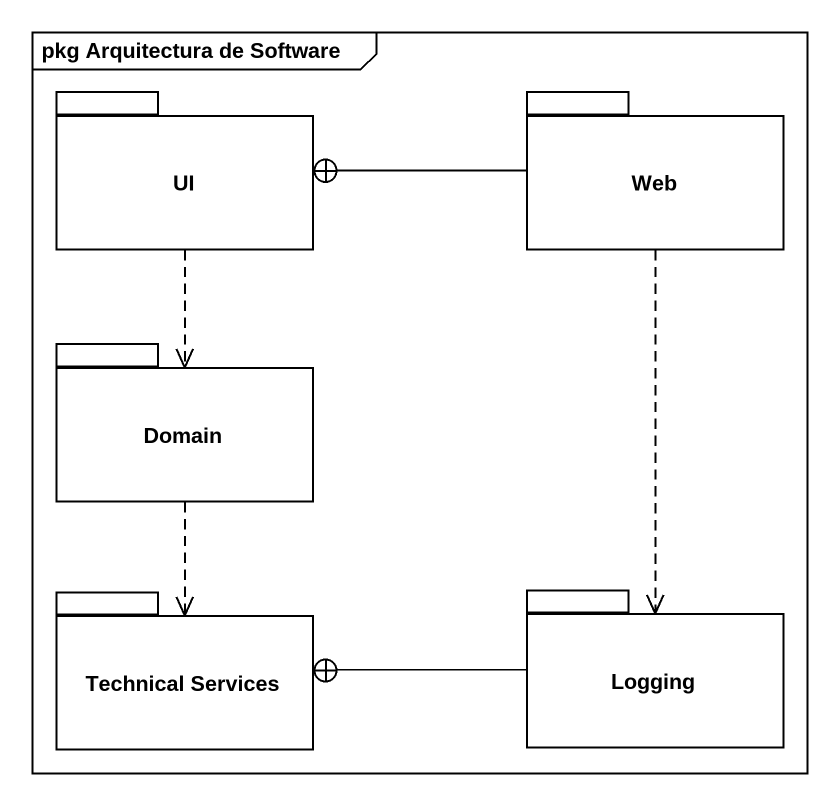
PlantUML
@startuml
mainframe pkg Arquitectura de Software
package UI {
}
package Web {
}
package Domain {
}
package "Technical Services" as Technical_Services {
}
package Logging {
}
UI ..> Domain
Web -left-+ UI
Web ..> Logging
Domain ..> Technical_Services
Logging -left-+ Technical_Services
@enduml
